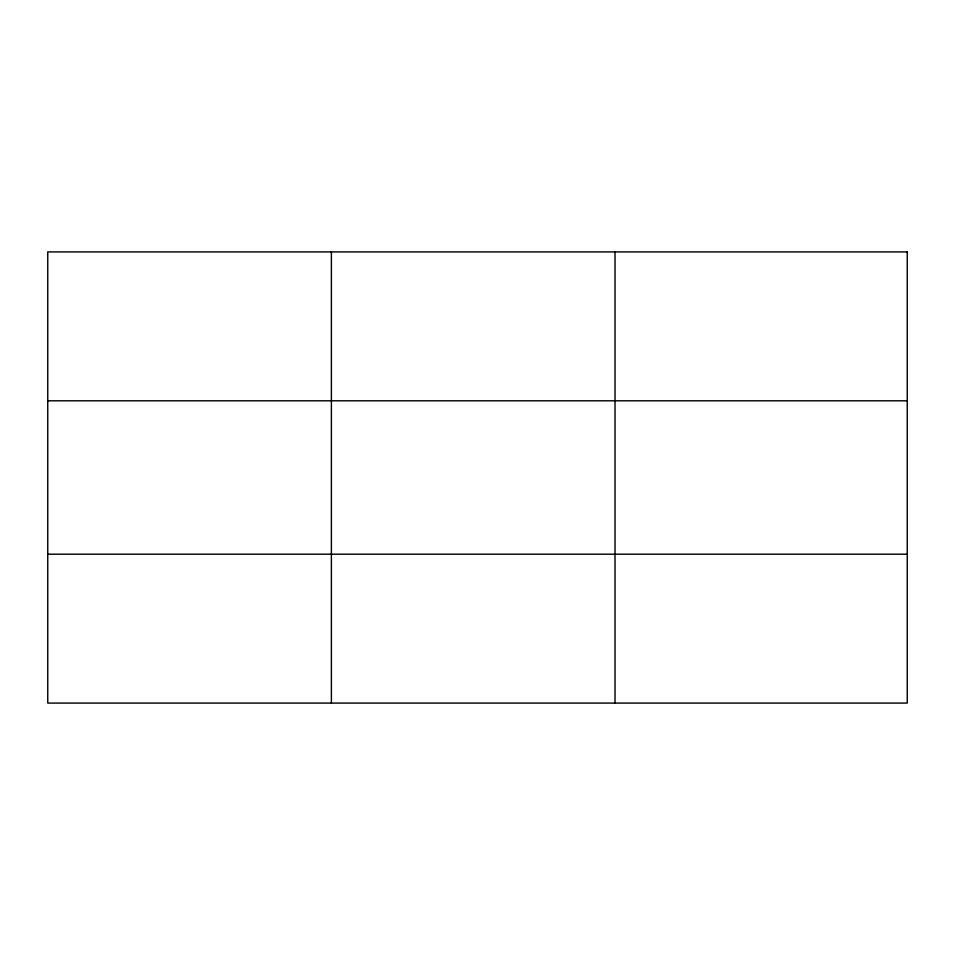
<?xml version="1.0" encoding="UTF-8"?>
<svg xmlns="http://www.w3.org/2000/svg" width="955" height="955" viewBox="0 0 955 955"><rect width="100%" height="100%" fill="white"/><g stroke="black" fill="none" stroke-linecap="round" stroke-linejoin="round"><path stroke-width="1.43" d="M331.385 251.917L331.385 703.083M615.02 251.917L615.02 703.083M47.75 400.802L907.25 400.802M47.75 554.198L907.25 554.198M907.25 251.917L907.25 703.083L47.75 703.083L47.75 251.917L907.25 251.917"/></g></svg>
